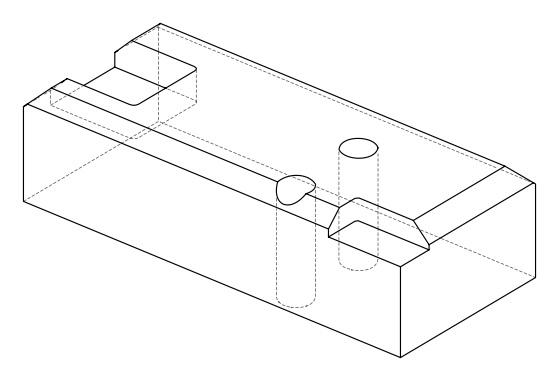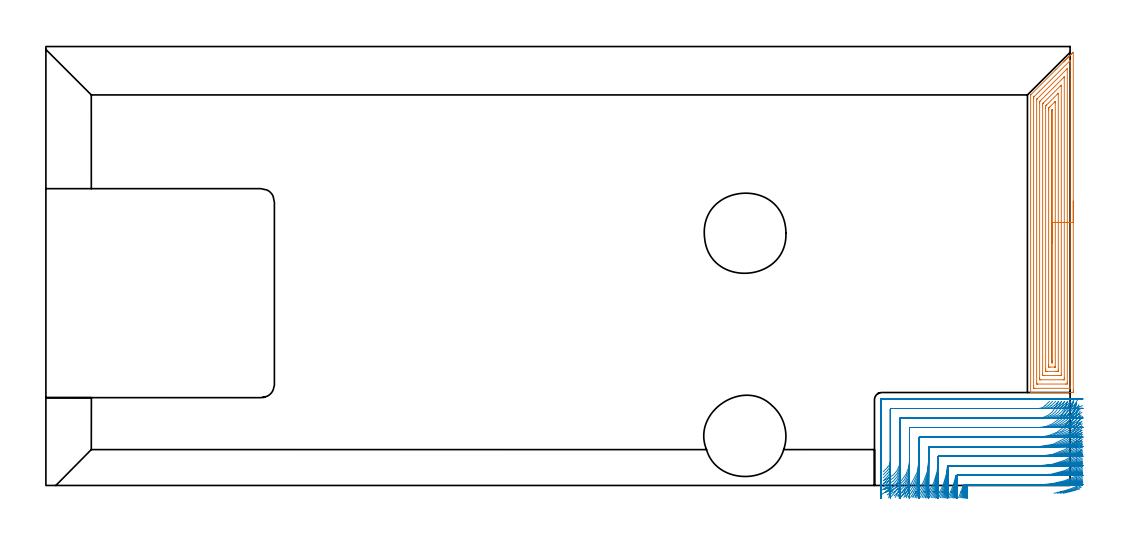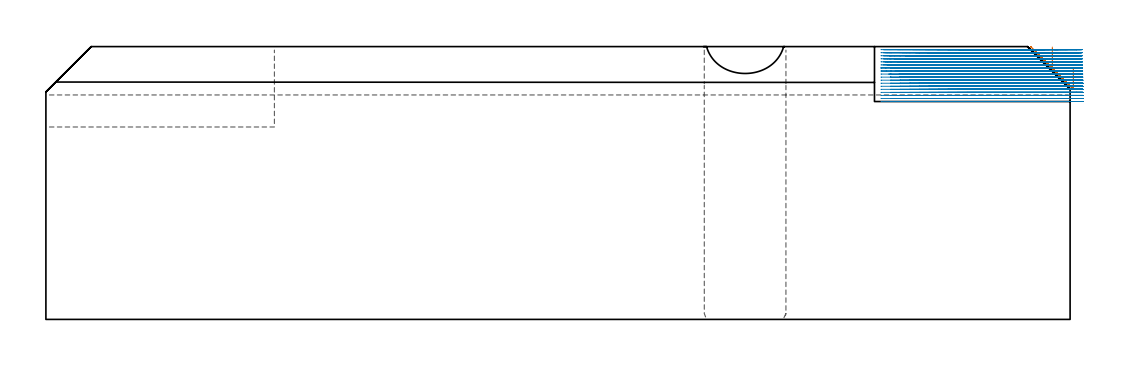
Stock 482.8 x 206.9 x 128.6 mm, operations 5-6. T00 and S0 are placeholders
(PLAN: 9 operations, 3 tool changes, 179.4 min)
(1 AREA_MILL | FG_CHAMFER_SURFACE | UGT0205_001 | 2.56 min | 11295 mm3)
(2 AREA_MILL_1 | FG_CHAMFER_SURFACE_1 | UGT0205_001 | 17.96 min | 54532 mm3)
(3 AREA_MILL_2 | FG_CHAMFER_SURFACE_2 | UGT0205_001 | 33.6 min | 125279 mm3)
(4 AREA_MILL_3 | FG_CHAMFER_SURFACE_3 | UGT0205_001 | 3.86 min | 13718 mm3)
(5 AREA_MILL_4 | FG_CHAMFER_SURFACE_4 | UGT0205_001 | 9.83 min | 31372 mm3)
(6 MILL_CORNER_NOTCH_RECTANGULAR | CORNER_NOTCH_RECTANGULAR | NXT0201_008 | Follow Part, ap 1.5, ae 75% | 40.6 min | 101879 mm3)
(7 MILL_SLOT | SLOT_PARTIAL_RECTANGULAR | NXT0201_011 | Follow Part, ap 3, ae 75% | 45.66 min | 397835 mm3)
(8 MILL_THROUGH_HOLE_FROM_SOLID_MATERIAL | STEP1HOLE | NXT0201_007 | Circular | 12.68 min | 147372 mm3)
(9 MILL_THROUGH_HOLE_FROM_SOLID_MATERIAL_1 | STEP1HOLE_1 | NXT0201_007 | Circular | 12.68 min | 149122 mm3)
(TOOL UGT0205_001 | Chamfer Mill 20 x 3 x 45 deg. | D20 FL50 Z2)
(TOOL NXT0201_008 | ENDMILL 6mm [2P460-0600-NA 1630] | D6 FL26 Z6)
(TOOL NXT0201_011 | ENDMILL 12mm [2P460-1200-NA 1630] | D12 FL38 Z6)
(TOOL NXT0201_007 | ENDMILL 25mm [R216.25-25050GCK54P 1620] | D25 R3 FL54 Z5)
(OP 5 AREA_MILL_4)
G17 G21 G94 G90
T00 M6
G54
G17 G0 G90 X484.3 Y134. S1061 M3
G43 Z138.6 H0
Z118.5
G94 G1 Y133.962 Z117.628 F250.
Y133.848 Z116.763
Y133.659 Z115.912
Y133.397 Z115.08
Y133.063 Z114.274
Y132.66 Z113.5
Y132.192 Z112.764
Y131.66 Z112.072
Y131.071 Z111.429
Y130.428 Z110.84
Y129.736 Z110.308
Y129. Z109.84
Y128.226 Z109.437
Y127.42 Z109.103
Y126.588 Z108.841
Y125.736 Z108.652
Y124.872 Z108.538
Y124. Z108.5
Y44.918
X484.299 Y44.428 Z108.501
X484.296 Y44.028 Z108.503
X484.292 Y43.81 Z108.505
X483.903 Y43.8 Z108.894
X467.846 Z124.949
X465.474 Z127.32
X464.521 Z128.278
X464.36 Y43.801 Z128.433
X464.276 Y43.805 Z128.516
X464.203 Y43.81 Z128.588
X464.2 Y43.981 Z128.6
Y183.903
X464.203 Y184.094 Z128.589
X464.344 Y184.244 Z128.455
X476.072 Y195.972 Z116.727
X479.819 Y199.72 Z112.979
X479.954 Y199.856 Z112.842
X480.095 Y199.996 Z112.703
X480.25 Y200.151 Z112.548
X480.393 Y200.295 Z112.403
X480.542 Y200.443 Z112.256
X480.68 Y200.582 Z112.117
X480.832 Y200.734 Z111.963
X481.324 Y201.224 Z111.476
X481.585 Y201.486 Z111.213
X481.709 Y201.611 Z111.087
X482.054 Y201.954 Z110.746
X482.253 Y202.153 Z110.547
X482.479 Y202.38 Z110.319
X482.587 Y202.489 Z110.209
X483.026 Y202.926 Z109.774
X483.464 Y203.366 Z109.332
X483.672 Y203.572 Z109.128
X483.717 Y203.617 Z109.083
X484.17 Y204.071 Z108.629
X484.271 Y204.168 Z108.527
X484.294 Y204.183 Z108.504
X484.299 Y204.168 Z108.499
X484.3 Y124. Z108.5
X482.886 Z109.914
X482.885 Y46.359 Z109.915
X482.884 Y46.216 Z109.916
X482.879 Y45.843 Z109.921
X482.869 Y45.81 Z109.931
X482.801 Y45.806 Z109.999
X482.693 Y45.802 Z110.107
X482.556 Y45.8 Z110.244
X465.882 Y45.801 Z126.918
X465.688 Y45.803 Z127.112
X465.653 Y45.805 Z127.147
X465.621 Y45.81 Z127.179
X465.62 Y45.855 Z127.18
X465.615 Y46.073 Z127.185
Y46.216
X465.614 Y46.968 Z127.186
Y182.114
X465.616 Y182.864 Z127.184
X465.619 Y183.008 Z127.181
X465.621 Y183.051 Z127.179
X465.652 Y183.09 Z127.148
X465.721 Y183.166 Z127.079
X465.827 Y183.275 Z126.973
X468.376 Y185.826 Z124.424
X482.649 Y200.099 Z110.151
X482.789 Y200.237 Z110.011
X482.875 Y200.317 Z109.925
X482.878 Y200.318 Z109.922
X482.88 Y200.31 Z109.92
X482.883 Y200.254 Z109.917
X482.885 Y200.138 Z109.915
X482.886 Y124. Z109.914
X481.471 Z111.329
Y48.694
X481.467 Y48.004 Z111.333
X481.464 Y47.807 Z111.336
X481.27 Y47.804 Z111.53
X480.593 Y47.8 Z112.207
X467.43 Y47.801 Z125.37
X467.23 Y47.804 Z125.57
X467.036 Y47.81 Z125.764
X467.032 Y48.004 Z125.768
X467.029 Y48.208 Z125.771
X467.028 Y181.425 Z125.772
X467.03 Y181.77 Z125.77
X467.032 Y181.942 Z125.768
X467.035 Y182.023 Z125.765
X467.115 Y182.114 Z125.685
X467.172 Y182.173 Z125.628
X467.23 Y182.23 Z125.57
X481.419 Y196.419 Z111.381
X481.443 Y196.436 Z111.357
X481.465 Y196.448 Z111.335
X481.467 Y196.419 Z111.333
X481.471 Y196.292 Z111.329
Y124.
X480.057 Z112.743
Y50.687
X480.056 Y50.136 Z112.744
X480.053 Y49.95 Z112.747
X480.05 Y49.813 Z112.75
X479.95 Y49.81 Z112.85
X479.508 Y49.8 Z113.292
X468.977 Z123.823
X468.55 Y49.808 Z124.25
X468.45 Y49.81 Z124.35
X468.447 Y49.878 Z124.353
X468.445 Y49.948 Z124.355
X468.443 Y50.344 Z124.357
Y50.687
Y180.326
X468.447 Y180.874 Z124.353
X468.45 Y180.962 Z124.35
X468.456 Y180.996 Z124.344
X468.483 Y181.025 Z124.317
X468.67 Y181.22 Z124.13
X479.971 Y192.522 Z112.829
X480.014 Y192.564 Z112.786
X480.047 Y192.592 Z112.753
X480.052 Y192.594 Z112.748
X480.053 Y192.591 Z112.747
X480.055 Y192.562 Z112.745
X480.057 Y192.461 Z112.743
Y192.291
Y124.
X478.643 Z114.157
Y52.475
X478.638 Y51.81 Z114.162
X478.419 Y51.803 Z114.381
X477.76 Y51.801 Z115.04
X477.545 Y51.8 Z115.255
X470.523 Y51.801 Z122.277
X469.862 Y51.81 Z122.938
X469.857 Y52.475 Z122.943
Y52.48
Y179.432
X469.862 Y179.952 Z122.938
X470.044 Y180.141 Z122.756
X470.225 Y180.326 Z122.575
X478.272 Y188.373 Z114.528
X478.459 Y188.555 Z114.341
X478.638 Y188.727 Z114.162
X478.643 Y188.367 Z114.157
Y124.
X477.229 Z115.571
Y54.804
X477.226 Y54.263 Z115.574
X477.222 Y53.917 Z115.578
X477.217 Y53.81 Z115.583
X477.11 Y53.806 Z115.69
X476.883 Y53.802 Z115.917
X476.459 Y53.8 Z116.341
X476.005 Z116.795
X472.071 Z120.729
X471.617 Y53.801 Z121.183
X471.466 Y53.804 Z121.334
X471.345 Y53.81 Z121.455
X471.278 Y53.818 Z121.522
X471.276 Y53.91 Z121.524
X471.273 Y54.263 Z121.527
X471.271 Y54.615 Z121.529
Y55.157
Y177.996
X471.274 Y178.538 Z121.526
X471.277 Y178.885 Z121.523
X471.285 Y178.926 Z121.515
X471.31 Y178.955 Z121.49
X471.377 Y179.027 Z121.423
X471.617 Y179.27 Z121.183
X471.698 Y179.35 Z121.102
X477.144 Y184.796 Z115.656
X477.176 Y184.827 Z115.624
X477.207 Y184.852 Z115.593
X477.222 Y184.862 Z115.578
X477.224 Y184.853 Z115.576
X477.228 Y184.823 Z115.572
X477.229 Y184.796 Z115.571
Y184.595
Y124.
X475.815 Z116.985
X475.814 Y56.051 Z116.986
X475.812 Y55.876 Z116.988
X475.81 Y55.833 Z116.99
X475.809 Y55.819 Z116.991
X475.783 Y55.81 Z117.017
X475.62 Y55.805 Z117.18
X475.373 Y55.801 Z117.427
X473.372 Y55.8 Z119.428
X472.739 Y55.802 Z120.061
X472.705 Y55.806 Z120.095
X472.693 Y55.809 Z120.107
X472.69 Y55.852 Z120.11
X472.687 Y56.051 Z120.113
X472.685 Y56.751 Z120.115
Y56.945
Y176.75
X472.687 Y177.449 Z120.113
X472.689 Y177.644 Z120.111
X472.692 Y177.818 Z120.108
X472.705 Y177.896 Z120.095
X472.758 Y177.953 Z120.042
X472.913 Y178.112 Z119.887
X473.335 Y178.538 Z119.465
X475.741 Y180.943 Z117.059
X475.779 Y180.98 Z117.021
X475.803 Y180.999 Z116.997
X475.808 Y181. Z116.992
X475.809 Y180.991 Z116.991
X475.812 Y180.871 Z116.988
X475.814 Y180.52 Z116.986
X475.815 Y180.326 Z116.985
Y124.
X474.4 Z118.4
Y58.58
X474.395 Y57.839 Z118.405
X474.394 Y57.811 Z118.406
X474.326 Y57.804 Z118.474
X474.286 Y57.802 Z118.514
X474.25 Y57.809 Z118.55
X474.107 Y57.839 Z118.693
X474.104 Y57.988 Z118.696
X474.1 Y58.733 Z118.7
Y58.886
Y176.009
X474.105 Y176.75 Z118.695
X474.106 Y176.825 Z118.694
X474.112 Y176.854 Z118.688
X474.129 Y176.873 Z118.671
X474.25 Y176.997 Z118.55
X474.376 Y177.118 Z118.424
X474.394 Y177.128 Z118.406
X474.396 Y177.087 Z118.404
X474.399 Y177.005 Z118.401
X474.4 Y176.903 Z118.4
Y176.75
Y124.
Y123.128 Z118.438
Y122.264 Z118.551
Y121.412 Z118.74
Y120.58 Z119.003
Y119.774 Z119.336
Y119. Z119.739
Y118.264 Z120.208
Y117.572 Z120.739
Y116.929 Z121.328
Y116.34 Z121.972
Y115.808 Z122.664
Y115.34 Z123.4
Y114.937 Z124.173
Y114.603 Z124.979
Y114.341 Z125.811
Y114.152 Z126.663
Y114.038 Z127.528
Y114. Z128.4
G0 Z138.6
M5
M2
(OP 6 MILL_CORNER_NOTCH_RECTANGULAR)
G17 G21 G94 G90
T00 M6
G54
G17 G0 G90 X488.515 Y0.733 S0 M3
G43 Z138.6 H1
Z127.161
G94 G1 X485.764 Y-0.464 F250.
G2 X478.134 Y-3. R45. F500.
G1 X475.214 Y-3.688 F250.
G0 Z138.6
X488.488 Y5.847
Z127.161
G1 X485.8 Y4.514
G2 X467.811 Y0.3 R40.5 F500.
G1 X432.658
G3 X432.375 Y0.09 R0.3
G2 X431.306 Y-3. R40.5
G1 X430.21 Y-5.793 F250.
G0 Z138.6
X488.399 Y11.116
Z127.161
G1 X485.8 Y9.617
G2 X467.811 Y4.8 R36. F500.
G1 X429.158
G3 X428.869 Y4.564 R0.3
G2 X426.425 Y-3. R36.
G1 X425.193 Y-5.735 F250.
G0 Z138.6
X488.263 Y16.655
Z127.161
G1 X485.8 Y14.942
G2 X467.811 Y9.3 R31.5 F500.
G1 X425.275
G3 X424.979 Y9.03 R0.3
G2 X421.416 Y-3. R31.5
G1 X420.008 Y-5.649 F250.
G0 Z138.6
X488.037 Y22.664
Z127.161
G1 X485.8 Y20.665
G2 X467.811 Y13.8 R27. F500.
G1 X420.897
G3 X420.6 Y13.503 R0.3
G1 Y11.783
G2 X416.193 Y-3. R27.
G1 X414.551 Y-5.51 F250.
G0 Z138.6
X487.602 Y29.683
Z127.161
G1 X485.8 Y27.285
G2 X467.811 Y18.3 R22.5 F500.
G1 X416.397
G3 X416.1 Y18.003 R0.3
G1 Y11.783
G2 X410.562 Y-3. R22.5
G1 X408.591 Y-5.262 F250.
G0 Z138.6
X485.929 Y38.622
Z127.161
G1 X485.086 Y35.743
G2 X467.811 Y22.8 R18. F500.
G1 X411.897
G3 X411.6 Y22.503 R0.3
G1 Y11.783
G2 X403.869 Y-3. R18.
G1 X401.405 Y-4.712 F250.
G0 Z138.6
X481.594 Y39.665
Z127.161
G1 X480.705 Y36.8
G2 X467.811 Y27.3 R13.5 F500.
G1 X407.397
G3 X407.1 Y27.003 R0.3
G1 Y11.783
G2 X397.79 Y-1.05 R13.5
G1 X394.938 Y-1.981 F250.
G0 Z138.6
X477.207 Y39.487
Z127.161
G1 X475.874 Y36.8
G2 X467.811 Y31.8 R9. F500.
G1 X402.897
G3 X402.6 Y31.503 R0.3
G1 Y11.783
G2 X397.6 Y3.721 R9.
G1 X394.913 Y2.388 F250.
G0 Z138.6
X473.099 Y39.664
Z127.161
G1 X470.948 Y37.573
G2 X467.811 Y36.3 R4.5 F500.
G1 X398.397
G3 X398.1 Y36.003 R0.3
G1 Y11.783
G2 X396.825 Y8.645 R4.5
G1 X394.733 Y6.495 F250.
G0 Z138.6
X470.811 Y40.8
Z127.161
G1 X467.811
X393.897 F500.
G3 X393.6 Y40.503 R0.3
G1 Y11.783
Y8.783 F250.
G0 Z138.6
X488.373 Y-0.045
Z125.722
G1 X485.578 Y-1.134
G2 X479.573 Y-3. R45.
G1 X476.653 Y-3.688
G0 Z138.6
X488.538 Y5.062
Z125.722
G1 X485.8 Y3.836
G2 X469.25 Y0.3 R40.5 F500.
G1 X433.063
G3 X432.778 Y0.08 R0.3
G2 X431.839 Y-3. R40.5
G1 X430.85 Y-5.832 F250.
G0 Z138.6
X488.464 Y10.209
Z125.722
G1 X485.8 Y8.83
G2 X469.25 Y4.8 R36. F500.
G1 X429.423
G3 X429.131 Y4.552 R0.3
G2 X427.036 Y-3. R36.
G1 X425.924 Y-5.786 F250.
G0 Z138.6
X488.353 Y15.574
Z125.722
G1 X485.8 Y13.998
G2 X469.25 Y9.3 R31.5 F500.
G1 X425.368
G3 X425.072 Y9.016 R0.3
G2 X422.134 Y-3. R31.5
G1 X420.863 Y-5.718 F250.
G0 Z138.6
X488.17 Y21.306
Z125.722
G1 X485.8 Y19.467
G2 X469.25 Y13.8 R27. F500.
G1 X420.897
G3 X420.6 Y13.503 R0.3
G1 Y10.344
G2 X417.072 Y-3. R27.
G1 X415.589 Y-5.608 F250.
G0 Z138.6
X487.832 Y27.763
Z125.722
G1 X485.8 Y25.557
G2 X469.25 Y18.3 R22.5 F500.
G1 X416.397
G3 X416.1 Y18.003 R0.3
G1 Y10.344
G2 X411.716 Y-3. R22.5
G1 X409.937 Y-5.415 F250.
G0 Z138.6
X486.98 Y36.48
Z125.722
G1 X485.8 Y33.721
G2 X469.25 Y22.8 R18. F500.
G1 X411.897
G3 X411.6 Y22.503 R0.3
G1 Y10.344
G2 X405.681 Y-3. R18.
G1 X403.457 Y-5.013 F250.
G0 Z138.6
X483.033 Y39.665
Z125.722
G1 X482.144 Y36.8
G2 X469.25 Y27.3 R13.5 F500.
G1 X407.397
G3 X407.1 Y27.003 R0.3
G1 Y10.344
G2 X398.569 Y-2.208 R13.5
G1 X395.78 Y-3.313 F250.
G0 Z138.6
X478.646 Y39.488
Z125.722
G1 X477.313 Y36.8
G2 X469.25 Y31.8 R9. F500.
G1 X402.897
G3 X402.6 Y31.503 R0.3
G1 Y10.344
G2 X397.6 Y2.282 R9.
G1 X394.913 Y0.948 F250.
G0 Z138.6
X474.538 Y39.664
Z125.722
G1 X472.387 Y37.573
G2 X469.25 Y36.3 R4.5 F500.
G1 X398.397
G3 X398.1 Y36.003 R0.3
G1 Y10.344
G2 X396.826 Y7.206 R4.5
G1 X394.734 Y5.056 F250.
G0 Z138.6
X472.25 Y40.8
Z125.722
G1 X469.25
X393.897 F500.
G3 X393.6 Y40.503 R0.3
G1 Y10.344
Y7.344 F250.
G0 Z138.6
X488.042 Y-0.83
Z124.283
G1 X485.202 Y-1.797
G2 X481.017 Y-3. R45.
G1 X478.097 Y-3.688
G0 Z138.6
X488.584 Y4.341
Z124.283
G1 X485.8 Y3.223
G2 X470.694 Y0.3 R40.5 F500.
G1 X433.413
G3 X433.125 Y0.069 R0.3
G2 X432.311 Y-3. R40.5
G1 X431.429 Y-5.867 F250.
G0 Z138.6
X488.523 Y9.381
Z124.283
G1 X485.8 Y8.123
G2 X470.694 Y4.8 R36. F500.
G1 X429.628
G3 X429.335 Y4.54 R0.3
G2 X427.575 Y-3. R36.
G1 X426.583 Y-5.831 F250.
G0 Z138.6
X488.433 Y14.597
Z124.283
G1 X485.8 Y13.158
G2 X470.694 Y9.3 R31.5 F500.
G1 X425.397
G3 X425.1 Y9.003 R0.3
G2 X422.764 Y-3. R31.5
G1 X421.63 Y-5.778 F250.
G0 Z138.6
X488.287 Y20.099
Z124.283
G1 X485.8 Y18.421
G2 X470.694 Y13.8 R27. F500.
G1 X420.897
G3 X420.6 Y13.503 R0.3
G1 Y8.905
G2 X417.834 Y-3. R27.
G1 X416.511 Y-5.693 F250.
G0 Z138.6
X488.023 Y26.139
Z124.283
G1 X485.8 Y24.125
G2 X470.694 Y18.3 R22.5 F500.
G1 X416.397
G3 X416.1 Y18.003 R0.3
G1 Y8.905
G2 X412.693 Y-3. R22.5
G1 X411.105 Y-5.546 F250.
G0 Z138.6
X487.431 Y33.529
Z124.283
G1 X485.8 Y31.011
G2 X470.694 Y22.8 R18. F500.
G1 X411.897
G3 X411.6 Y22.503 R0.3
G1 Y8.905
G2 X407.101 Y-3. R18.
G1 X405.117 Y-5.25 F250.
G0 Z138.6
X484.468 Y39.561
Z124.283
G1 X483.558 Y36.703
G2 X470.694 Y27.3 R13.5 F500.
G1 X407.397
G3 X407.1 Y27.003 R0.3
G1 Y8.905
G2 X400.058 Y-2.951 R13.5
G1 X397.423 Y-4.386 F250.
G0 Z138.6
X480.09 Y39.488
Z124.283
G1 X478.757 Y36.8
G2 X470.694 Y31.8 R9. F500.
G1 X402.897
G3 X402.6 Y31.503 R0.3
G1 Y8.905
G2 X397.6 Y0.842 R9.
G1 X394.913 Y-0.491 F250.
G0 Z138.6
X475.981 Y39.661
Z124.283
G1 X473.829 Y37.571
G2 X470.694 Y36.3 R4.5 F500.
G1 X398.397
G3 X398.1 Y36.003 R0.3
G1 Y8.905
G2 X396.826 Y5.767 R4.5
G1 X394.734 Y3.616 F250.
G0 Z138.6
X473.694 Y40.8
Z124.283
G1 X470.694
X393.897 F500.
G3 X393.6 Y40.503 R0.3
G1 Y8.905
Y5.905 F250.
G0 Z138.6
X487.395 Y-1.639
Z122.844
G1 X484.511 Y-2.464
G2 X482.456 Y-3. R45.
G1 X479.536 Y-3.688
G0 Z138.6
X488.624 Y3.688
Z122.844
G1 X485.8 Y2.676
G2 X472.133 Y0.3 R40.5 F500.
G1 X433.707
G3 X433.417 Y0.059 R0.3
G2 X432.724 Y-3. R40.5
G1 X431.949 Y-5.898 F250.
G0 Z138.6
X488.575 Y8.634
Z122.844
G1 X485.8 Y7.495
G2 X472.133 Y4.8 R36. F500.
G1 X429.775
G3 X429.48 Y4.528 R0.3
G2 X428.045 Y-3. R36.
G1 X427.173 Y-5.87 F250.
G0 Z138.6
X488.503 Y13.721
Z122.844
G1 X485.8 Y12.419
G2 X472.133 Y9.3 R31.5 F500.
G1 X425.397
G3 X425.1 Y9.003 R0.3
G1 Y7.466
G2 X423.311 Y-3. R31.5
G1 X422.314 Y-5.83 F250.
G0 Z138.6
X488.387 Y19.033
Z122.844
G1 X485.8 Y17.514
G2 X472.133 Y13.8 R27. F500.
G1 X420.897
G3 X420.6 Y13.503 R0.3
G1 Y7.466
G2 X418.489 Y-3. R27.
G1 X417.326 Y-5.765 F250.
G0 Z138.6
X488.183 Y24.748
Z122.844
G1 X485.8 Y22.926
G2 X472.133 Y18.3 R22.5 F500.
G1 X416.397
G3 X416.1 Y18.003 R0.3
G1 Y7.466
G2 X413.518 Y-3. R22.5
G1 X412.122 Y-5.656 F250.
G0 Z138.6
X487.752 Y31.363
Z122.844
G1 X485.8 Y29.086
G2 X472.133 Y22.8 R18. F500.
G1 X411.897
G3 X411.6 Y22.503 R0.3
G1 Y7.466
G2 X408.245 Y-3. R18.
G1 X406.501 Y-5.441 F250.
G0 Z138.6
X485.827 Y38.868
Z122.844
G1 X484.774 Y36.059
G2 X472.133 Y27.3 R13.5 F500.
G1 X407.397
G3 X407.1 Y27.003 R0.3
G1 Y7.466
G2 X402.128 Y-3. R13.5
G1 X399.802 Y-4.895 F250.
G0 Z138.6
X481.529 Y39.488
Z122.844
G1 X480.196 Y36.8
G2 X472.133 Y31.8 R9. F500.
G1 X402.897
G3 X402.6 Y31.503 R0.3
G1 Y7.466
G2 X397.654 Y-0.569 R9.
G1 X394.976 Y-1.921 F250.
G0 Z138.6
X477.421 Y39.661
Z122.844
G1 X475.268 Y37.571
G2 X472.133 Y36.3 R4.5 F500.
G1 X398.397
G3 X398.1 Y36.003 R0.3
G1 Y7.466
G2 X396.826 Y4.328 R4.5
G1 X394.734 Y2.178 F250.
G0 Z138.6
X475.133 Y40.8
Z122.844
G1 X472.133
X393.897 F500.
G3 X393.6 Y40.503 R0.3
G1 Y7.466
Y4.466 F250.
G0 Z138.6
X488.66 Y3.094
Z121.405
G1 X485.8 Y2.188
G2 X473.578 Y0.3 R40.5 F500.
G1 X433.948
G3 X433.656 Y0.048 R0.3
G2 X433.081 Y-3. R40.5
G1 X432.412 Y-5.925 F250.
G0 Z138.6
X488.622 Y7.957
Z121.405
G1 X485.8 Y6.938
G2 X473.578 Y4.8 R36. F500.
G1 X429.864
G3 X429.568 Y4.516 R0.3
G2 X428.449 Y-3. R36.
G1 X427.697 Y-5.904 F250.
G0 Z138.6
X488.565 Y12.932
Z121.405
G1 X485.8 Y11.768
G2 X473.578 Y9.3 R31.5 F500.
G1 X425.397
G3 X425.1 Y9.003 R0.3
G1 Y6.029
G2 X423.778 Y-3. R31.5
G1 X422.918 Y-5.874 F250.
G0 Z138.6
X488.475 Y18.083
Z121.405
G1 X485.8 Y16.725
G2 X473.578 Y13.8 R27. F500.
G1 X420.897
G3 X420.6 Y13.503 R0.3
G1 Y6.029
G2 X419.046 Y-3. R27.
G1 X418.042 Y-5.827 F250.
G0 Z138.6
X488.319 Y23.539
Z121.405
G1 X485.8 Y21.909
G2 X473.578 Y18.3 R22.5 F500.
G1 X416.397
G3 X416.1 Y18.003 R0.3
G1 Y6.029
G2 X414.209 Y-3. R22.5
G1 X413.005 Y-5.748 F250.
G0 Z138.6
X488.002 Y29.623
Z121.405
G1 X485.8 Y27.586
G2 X473.578 Y22.8 R18. F500.
G1 X411.897
G3 X411.6 Y22.503 R0.3
G1 Y6.029
G2 X409.172 Y-3. R18.
G1 X407.667 Y-5.595 F250.
G0 Z138.6
X486.99 Y37.431
Z121.405
G1 X485.646 Y34.749
G2 X473.578 Y27.3 R13.5 F500.
G1 X407.397
G3 X407.1 Y27.003 R0.3
G1 Y6.029
G2 X403.636 Y-3. R13.5
G1 X401.63 Y-5.23 F250.
G0 Z138.6
X482.973 Y39.488
Z121.405
G1 X481.64 Y36.8
G2 X473.578 Y31.8 R9. F500.
G1 X402.897
G3 X402.6 Y31.503 R0.3
G1 Y6.029
G2 X398.154 Y-1.734 R9.
G1 X395.567 Y-3.252 F250.
G0 Z138.6
X478.864 Y39.658
Z121.405
G1 X476.711 Y37.57
G2 X473.578 Y36.3 R4.5 F500.
G1 X398.397
G3 X398.1 Y36.003 R0.3
G1 Y6.029
G2 X396.825 Y2.89 R4.5
G1 X394.733 Y0.74 F250.
G0 Z138.6
X476.578 Y40.8
Z121.405
G1 X473.578
X393.897 F500.
G3 X393.6 Y40.503 R0.3
G1 Y6.029
Y3.029 F250.
G0 Z138.6
X488.692 Y2.56
Z119.967
G1 X485.8 Y1.762
G2 X475.018 Y0.3 R40.5 F500.
G1 X434.141
G3 X433.847 Y0.037 R0.3
G2 X433.389 Y-3. R40.5
G1 X432.829 Y-5.947 F250.
G0 Z138.6
X488.662 Y7.351
Z119.967
G1 X485.8 Y6.453
G2 X475.018 Y4.8 R36. F500.
G1 X429.896
G3 X429.6 Y4.504 R0.3
G2 X428.798 Y-3. R36.
G1 X428.168 Y-5.933 F250.
G0 Z138.6
X488.619 Y12.23
Z119.967
G1 X485.8 Y11.203
G2 X475.018 Y9.3 R31.5 F500.
G1 X425.397
G3 X425.1 Y9.003 R0.3
G1 Y4.558
G2 X424.18 Y-3. R31.5
G1 X423.46 Y-5.912 F250.
G0 Z138.6
X488.55 Y17.244
Z119.967
G1 X485.8 Y16.046
G2 X475.018 Y13.8 R27. F500.
G1 X420.897
G3 X420.6 Y13.503 R0.3
G1 Y4.558
G2 X419.521 Y-3. R27.
G1 X418.681 Y-5.88 F250.
G0 Z138.6
X488.433 Y22.489
Z119.967
G1 X485.8 Y21.052
G2 X475.018 Y18.3 R22.5 F500.
G1 X416.397
G3 X416.1 Y18.003 R0.3
G1 Y4.558
G2 X414.793 Y-3. R22.5
G1 X413.785 Y-5.826 F250.
G0 Z138.6
X488.202 Y28.184
Z119.967
G1 X485.8 Y26.387
G2 X475.018 Y22.8 R18. F500.
G1 X411.897
G3 X411.6 Y22.503 R0.3
G1 Y4.558
G2 X409.937 Y-3. R18.
G1 X408.677 Y-5.723 F250.
G0 Z138.6
X487.605 Y35.073
Z119.967
G1 X485.8 Y32.677
G2 X475.018 Y27.3 R13.5 F500.
G1 X407.397
G3 X407.1 Y27.003 R0.3
G1 Y4.558
G2 X404.786 Y-3. R13.5
G1 X403.107 Y-5.486 F250.
G0 Z138.6
X484.411 Y39.473
Z119.967
G1 X483.074 Y36.788
G2 X475.018 Y31.8 R9. F500.
G1 X402.897
G3 X402.6 Y31.503 R0.3
G1 Y4.558
G2 X398.94 Y-2.687 R9.
G1 X396.525 Y-4.467 F250.
G0 Z138.6
X480.306 Y39.669
Z119.967
G1 X478.157 Y37.576
G2 X475.018 Y36.3 R4.5 F500.
G1 X398.397
G3 X398.1 Y36.003 R0.3
G1 Y4.558
G2 X396.727 Y1.322 R4.5
G1 X394.57 Y-0.763 F250.
G0 Z138.6
X478.018 Y40.8
Z119.967
G1 X475.018
X393.897 F500.
G3 X393.6 Y40.503 R0.3
G1 Y4.558
Y1.558 F250.
G0 Z138.6
X488.719 Y2.085
Z118.528
G1 X485.8 Y1.393
G2 X476.454 Y0.3 R40.5 F500.
G1 X434.294
G3 X433.998 Y0.025 R0.3
G2 X433.669 Y-3. R40.5
G1 X433.233 Y-5.968 F250.
G0 Z138.6
X488.697 Y6.813
Z118.528
G1 X485.8 Y6.034
G2 X476.454 Y4.8 R36. F500.
G1 X429.896
G3 X429.6 Y4.504 R0.3
G1 Y2.892
G2 X429.115 Y-3. R36.
G1 X428.624 Y-5.96 F250.
G0 Z138.6
X488.665 Y11.608
Z118.528
G1 X485.8 Y10.718
G2 X476.454 Y9.3 R31.5 F500.
G1 X425.397
G3 X425.1 Y9.003 R0.3
G1 Y2.892
G2 X424.544 Y-3. R31.5
G1 X423.983 Y-5.947 F250.
G0 Z138.6
X488.615 Y16.508
Z118.528
G1 X485.8 Y15.469
G2 X476.454 Y13.8 R27. F500.
G1 X420.897
G3 X420.6 Y13.503 R0.3
G1 Y2.892
G2 X419.949 Y-3. R27.
G1 X419.295 Y-5.928 F250.
G0 Z138.6
X488.529 Y21.579
Z118.528
G1 X485.8 Y20.333
G2 X476.454 Y18.3 R22.5 F500.
G1 X416.397
G3 X416.1 Y18.003 R0.3
G1 Y2.892
G2 X415.315 Y-3. R22.5
G1 X414.529 Y-5.895 F250.
G0 Z138.6
X488.364 Y26.974
Z118.528
G1 X485.8 Y25.416
G2 X476.454 Y22.8 R18. F500.
G1 X411.897
G3 X411.6 Y22.503 R0.3
G1 Y2.892
G2 X410.608 Y-3. R18.
G1 X409.627 Y-5.835 F250.
G0 Z138.6
X487.965 Y33.135
Z118.528
G1 X485.8 Y31.058
G2 X476.454 Y27.3 R13.5 F500.
G1 X407.397
G3 X407.1 Y27.003 R0.3
G1 Y2.892
G2 X405.747 Y-3. R13.5
G1 X404.437 Y-5.699 F250.
G0 Z138.6
X485.771 Y39.012
Z118.528
G1 X484.303 Y36.396
G2 X476.454 Y31.8 R9. F500.
G1 X402.897
G3 X402.6 Y31.503 R0.3
G1 Y2.892
G2 X400.404 Y-3. R9.
G1 X398.44 Y-5.268 F250.
G0 Z138.6
X481.743 Y39.671
Z118.528
G1 X479.595 Y37.577
G2 X476.454 Y36.3 R4.5 F500.
G1 X398.397
G3 X398.1 Y36.003 R0.3
G1 Y2.892
G2 X395.967 Y-0.936 R4.5
G1 X393.415 Y-2.514 F250.
G0 Z138.6
X479.454 Y40.8
Z118.528
G1 X476.454
X393.897 F500.
G3 X393.6 Y40.503 R0.3
G1 Y2.892
Y-0.108 F250.
G0 Z138.6
X488.742 Y1.665
Z117.089
G1 X485.8 Y1.079
G2 X477.894 Y0.3 R40.5 F500.
G1 X434.385
G3 X434.089 Y0.011 R0.3
G2 X433.908 Y-3. R40.5
G1 X433.616 Y-5.986 F250.
G0 Z138.6
X488.727 Y6.338
Z117.089
G1 X485.8 Y5.679
G2 X477.894 Y4.8 R36. F500.
G1 X429.896
G3 X429.6 Y4.504 R0.3
G1 Y0.94
G2 X429.384 Y-3. R36.
G1 X429.055 Y-5.982 F250.
G0 Z138.6
X488.704 Y11.061
Z117.089
G1 X485.8 Y10.308
G2 X477.894 Y9.3 R31.5 F500.
G1 X425.397
G3 X425.1 Y9.003 R0.3
G1 Y0.94
G2 X424.853 Y-3. R31.5
G1 X424.477 Y-5.976 F250.
G0 Z138.6
X488.669 Y15.862
Z117.089
G1 X485.8 Y14.983
G2 X477.894 Y13.8 R27. F500.
G1 X420.897
G3 X420.6 Y13.503 R0.3
G1 Y0.94
G2 X420.311 Y-3. R27.
G1 X419.873 Y-5.968 F250.
G0 Z138.6
X488.609 Y20.789
Z117.089
G1 X485.8 Y19.735
G2 X477.894 Y18.3 R22.5 F500.
G1 X416.397
G3 X416.1 Y18.003 R0.3
G1 Y0.94
G2 X415.752 Y-3. R22.5
G1 X415.227 Y-5.954 F250.
G0 Z138.6
X488.495 Y25.947
Z117.089
G1 X485.8 Y24.629
G2 X477.894 Y22.8 R18. F500.
G1 X411.897
G3 X411.6 Y22.503 R0.3
G1 Y0.94
G2 X411.164 Y-3. R18.
G1 X410.507 Y-5.927 F250.
G0 Z138.6
X488.232 Y31.614
Z117.089
G1 X485.8 Y29.857
G2 X477.894 Y27.3 R13.5 F500.
G1 X407.397
G3 X407.1 Y27.003 R0.3
G1 Y0.94
G2 X406.512 Y-3. R13.5
G1 X405.637 Y-5.869 F250.
G0 Z138.6
X486.977 Y38.06
Z117.089
G1 X485.247 Y35.609
G2 X477.894 Y31.8 R9. F500.
G1 X402.897
G3 X402.6 Y31.503 R0.3
G1 Y0.94
G2 X401.692 Y-3. R9.
G1 X400.379 Y-5.697 F250.
G0 Z138.6
X483.187 Y39.687
Z117.089
G1 X481.045 Y37.587
G2 X477.894 Y36.3 R4.5 F500.
G1 X398.397
G3 X398.1 Y36.003 R0.3
G1 Y0.94
G2 X396.173 Y-2.752 R4.5
G1 X393.712 Y-4.468 F250.
G0 Z138.6
X480.894 Y40.8
Z117.089
G1 X477.894
X393.897 F500.
G3 X393.6 Y40.503 R0.3
G1 Y0.94
Y-2.06 F250.
G0 Z138.6
X488.764 Y1.254
Z115.65
G1 X485.8 Y0.789
G2 X479.524 Y0.3 R40.5 F500.
G1 X434.396
G3 X434.1 Y0.004 R0.3
G1 Y-1.946
G2 X434.086 Y-3. R40.5
G1 X434.008 Y-5.999 F250.
G0 Z138.6
X488.754 Y5.874
Z115.65
G1 X485.8 Y5.351
G2 X479.524 Y4.8 R36. F500.
G1 X429.896
G3 X429.6 Y4.504 R0.3
G1 Y-1.946
G2 X429.585 Y-3. R36.
G1 X429.497 Y-5.999 F250.
G0 Z138.6
X488.74 Y10.529
Z115.65
G1 X485.8 Y9.931
G2 X479.524 Y9.3 R31.5 F500.
G1 X425.397
G3 X425.1 Y9.003 R0.3
G1 Y-1.946
G2 X425.082 Y-3. R31.5
G1 X424.982 Y-5.998 F250.
G0 Z138.6
X488.718 Y15.237
Z115.65
G1 X485.8 Y14.539
G2 X479.524 Y13.8 R27. F500.
G1 X420.897
G3 X420.6 Y13.503 R0.3
G1 Y-1.946
G2 X420.579 Y-3. R27.
G1 X420.462 Y-5.998 F250.
G0 Z138.6
X488.681 Y20.03
Z115.65
G1 X485.8 Y19.193
G2 X479.524 Y18.3 R22.5 F500.
G1 X416.397
G3 X416.1 Y18.003 R0.3
G1 Y-1.946
G2 X416.075 Y-3. R22.5
G1 X415.935 Y-5.997 F250.
G0 Z138.6
X488.612 Y24.975
Z115.65
G1 X485.8 Y23.929
G2 X479.524 Y22.8 R18. F500.
G1 X411.897
G3 X411.6 Y22.503 R0.3
G1 Y-1.946
G2 X411.569 Y-3. R18.
G1 X411.393 Y-5.995 F250.
G0 Z138.6
X488.456 Y30.242
Z115.65
G1 X485.8 Y28.847
G2 X479.524 Y27.3 R13.5 F500.
G1 X407.397
G3 X407.1 Y27.003 R0.3
G1 Y-1.946
G2 X407.059 Y-3. R13.5
G1 X406.824 Y-5.991 F250.
G0 Z138.6
X487.95 Y36.441
Z115.65
G1 X485.8 Y34.349
G2 X479.524 Y31.8 R9. F500.
G1 X402.897
G3 X402.6 Y31.503 R0.3
G1 Y-1.946
G2 X402.538 Y-3. R9.
G1 X402.187 Y-5.979 F250.
G0 Z138.6
X484.932 Y40.718
Z115.65
G1 X483.231 Y38.248
G2 X479.524 Y36.3 R4.5 F500.
G1 X398.397
G3 X398.1 Y36.003 R0.3
G1 Y-1.946
G2 X397.975 Y-3. R4.5
G1 X397.272 Y-5.917 F250.
G0 Z138.6
X482.524 Y40.8
Z115.65
G1 X479.524
X393.897 F500.
G3 X393.6 Y40.503 R0.3
G1 Y-1.946
Y-4.946 F250.
G0 Z138.6
X488.782 Y0.873
Z114.211
G1 X485.8 Y0.544
G2 X481.358 Y0.3 R40.5 F500.
G1 X434.396
G3 X434.1 Y0.004 R0.3
G1 Y-2.904
Y-3.
X434.093 Y-6. F250.
G0 Z138.6
X488.777 Y5.445
Z114.211
G1 X485.8 Y5.075
G2 X481.358 Y4.8 R36. F500.
G1 X429.896
G3 X429.6 Y4.504 R0.3
G1 Y-2.904
Y-3.
X429.592 Y-6. F250.
G0 Z138.6
X488.77 Y10.038
Z114.211
G1 X485.8 Y9.615
G2 X481.358 Y9.3 R31.5 F500.
G1 X425.397
G3 X425.1 Y9.003 R0.3
G1 Y-2.904
Y-3.
X425.091 Y-6. F250.
G0 Z138.6
X488.759 Y14.661
Z114.211
G1 X485.8 Y14.168
G2 X481.358 Y13.8 R27. F500.
G1 X420.897
G3 X420.6 Y13.503 R0.3
G1 Y-2.904
Y-3.
X420.589 Y-6. F250.
G0 Z138.6
X488.741 Y19.335
Z114.211
G1 X485.8 Y18.743
G2 X481.358 Y18.3 R22.5 F500.
G1 X416.397
G3 X416.1 Y18.003 R0.3
G1 Y-2.904
Y-3.
X416.087 Y-6. F250.
G0 Z138.6
X488.707 Y24.097
Z114.211
G1 X485.8 Y23.357
G2 X481.358 Y22.8 R18. F500.
G1 X411.897
G3 X411.6 Y22.503 R0.3
G1 Y-2.904
Y-3.
X411.584 Y-6. F250.
G0 Z138.6
X488.633 Y29.039
Z114.211
G1 X485.8 Y28.052
G2 X481.358 Y27.3 R13.5 F500.
G1 X407.397
G3 X407.1 Y27.003 R0.3
G1 Y-2.904
Y-3.
X407.078 Y-6. F250.
G0 Z138.6
X488.409 Y34.453
Z114.211
G1 X485.8 Y32.972
G2 X481.358 Y31.8 R9. F500.
G1 X402.897
G3 X402.6 Y31.503 R0.3
G1 Y-2.904
X402.599 Y-3.
X402.567 Y-6. F250.
G0 Z138.6
X486.76 Y41.057
Z114.211
G1 X485.217 Y38.485
G2 X481.358 Y36.3 R4.5 F500.
G1 X398.397
G3 X398.1 Y36.003 R0.3
G1 Y-2.904
X398.099 Y-3.
X398.035 Y-5.999 F250.
G0 Z138.6
X484.358 Y40.8
Z114.211
G1 X481.358
X393.897 F500.
G3 X393.6 Y40.503 R0.3
G1 Y-2.904
Y-5.904 F250.
G0 Z138.6
X488.798 Y0.443
Z112.772
G1 X485.8 Y0.329
G2 X484.263 Y0.3 R40.5 F500.
G1 X434.396
G3 X434.1 Y0.004 R0.3
G1 Y-3.
Y-6. F250.
G0 Z138.6
X488.797 Y4.961
Z112.772
G1 X485.8 Y4.833
G2 X484.263 Y4.8 R36. F500.
G1 X429.896
G3 X429.6 Y4.504 R0.3
G1 Y-3.
Y-6. F250.
G0 Z138.6
X488.796 Y9.484
Z112.772
G1 X485.8 Y9.338
G2 X484.263 Y9.3 R31.5 F500.
G1 X425.396
G3 X425.1 Y9.004 R0.3
G1 Y-3.
Y-6. F250.
G0 Z138.6
X488.795 Y14.015
Z112.772
G1 X485.8 Y13.844
G2 X484.263 Y13.8 R27. F500.
G1 X420.897
G3 X420.6 Y13.503 R0.3
G1 Y-3.
Y-6. F250.
G0 Z138.6
X488.793 Y18.558
Z112.772
G1 X485.8 Y18.353
G2 X484.263 Y18.3 R22.5 F500.
G1 X416.397
G3 X416.1 Y18.003 R0.3
G1 Y-3.
Y-6. F250.
G0 Z138.6
X488.789 Y23.122
Z112.772
G1 X485.8 Y22.866
G2 X484.263 Y22.8 R18. F500.
G1 X411.897
G3 X411.6 Y22.503 R0.3
G1 Y-3.
Y-6. F250.
G0 Z138.6
X488.78 Y27.729
Z112.772
G1 X485.8 Y27.388
G2 X484.263 Y27.3 R13.5 F500.
G1 X407.397
G3 X407.1 Y27.003 R0.3
G1 Y-3.
Y-6. F250.
G0 Z138.6
X488.756 Y32.445
Z112.772
G1 X485.8 Y31.932
G2 X484.263 Y31.8 R9. F500.
G1 X402.897
G3 X402.6 Y31.503 R0.3
G1 Y-3.
Y-6. F250.
G0 Z138.6
X488.62 Y37.595
Z112.772
G1 X485.8 Y36.571
G2 X484.263 Y36.3 R4.5 F500.
G1 X398.397
G3 X398.1 Y36.003 R0.3
G1 Y-3.
Y-6. F250.
G0 Z138.6
X487.263 Y40.8
Z112.772
G1 X484.263
X393.897 F500.
G3 X393.6 Y40.503 R0.3
G1 Y-3.
Y-6. F250.
G0 Z138.6
X488.8 Y0.318
Z111.333
G1 X485.8 Y0.301
X485.567 Y0.3 F500.
X434.396
G3 X434.1 Y0.004 R0.3
G1 Y-3.
Y-6. F250.
G0 Z138.6
X488.8 Y4.82
Z111.333
G1 X485.8 Y4.801
X485.567 Y4.8 F500.
X429.896
G3 X429.6 Y4.504 R0.3
G1 Y-3.
Y-6. F250.
G0 Z138.6
X488.8 Y9.323
Z111.333
G1 X485.8 Y9.301
X485.567 Y9.3 F500.
X425.396
G3 X425.1 Y9.004 R0.3
G1 Y-3.
Y-6. F250.
G0 Z138.6
X488.8 Y13.827
Z111.333
G1 X485.8 Y13.801
G2 X485.567 Y13.8 R27. F500.
G1 X420.897
G3 X420.6 Y13.503 R0.3
G1 Y-3.
Y-6. F250.
G0 Z138.6
X488.8 Y18.332
Z111.333
G1 X485.8 Y18.301
G2 X485.567 Y18.3 R22.5 F500.
G1 X416.397
G3 X416.1 Y18.003 R0.3
G1 Y-3.
Y-6. F250.
G0 Z138.6
X488.8 Y22.84
Z111.333
G1 X485.8 Y22.802
G2 X485.567 Y22.8 R18. F500.
G1 X411.897
G3 X411.6 Y22.503 R0.3
G1 Y-3.
Y-6. F250.
G0 Z138.6
X488.8 Y27.354
Z111.333
G1 X485.8 Y27.302
G2 X485.567 Y27.3 R13.5 F500.
G1 X407.397
G3 X407.1 Y27.003 R0.3
G1 Y-3.
Y-6. F250.
G0 Z138.6
X488.799 Y31.881
Z111.333
G1 X485.8 Y31.803
G2 X485.567 Y31.8 R9. F500.
G1 X402.897
G3 X402.6 Y31.503 R0.3
G1 Y-3.
Y-6. F250.
G0 Z138.6
X488.796 Y36.461
Z111.333
G1 X485.8 Y36.306
G2 X485.567 Y36.3 R4.5 F500.
G1 X398.397
G3 X398.1 Y36.003 R0.3
G1 Y-3.
Y-6. F250.
G0 Z138.6
X488.567 Y40.8
Z111.333
G1 X485.567
X393.897 F500.
G3 X393.6 Y40.503 R0.3
G1 Y-3.
Y-6. F250.
G0 Z138.6
X488.8 Y0.3
Z109.894
G1 X485.8
X434.396 F500.
G3 X434.1 Y0.004 R0.3
G1 Y-3.
Y-6. F250.
G0 Z138.6
X488.8 Y4.8
Z109.894
G1 X485.8
X429.896 F500.
G3 X429.6 Y4.504 R0.3
G1 Y-3.
Y-6. F250.
G0 Z138.6
X488.8 Y9.3
Z109.894
G1 X485.8
X425.396 F500.
G3 X425.1 Y9.004 R0.3
G1 Y-3.
Y-6. F250.
G0 Z138.6
X488.8 Y13.8
Z109.894
G1 X485.8
X420.897 F500.
G3 X420.6 Y13.503 R0.3
G1 Y-3.
Y-6. F250.
G0 Z138.6
X488.8 Y18.3
Z109.894
G1 X485.8
X416.397 F500.
G3 X416.1 Y18.003 R0.3
G1 Y-3.
Y-6. F250.
G0 Z138.6
X488.8 Y22.8
Z109.894
G1 X485.8
X411.897 F500.
G3 X411.6 Y22.503 R0.3
G1 Y-3.
Y-6. F250.
G0 Z138.6
X488.8 Y27.3
Z109.894
G1 X485.8
X407.397 F500.
G3 X407.1 Y27.003 R0.3
G1 Y-3.
Y-6. F250.
G0 Z138.6
X488.8 Y31.8
Z109.894
G1 X485.8
X402.897 F500.
G3 X402.6 Y31.503 R0.3
G1 Y-3.
Y-6. F250.
G0 Z138.6
X488.8 Y36.3
Z109.894
G1 X485.8
X398.397 F500.
G3 X398.1 Y36.003 R0.3
G1 Y-3.
Y-6. F250.
G0 Z138.6
X488.8 Y40.8
Z109.894
G1 X485.8
X393.897 F500.
G3 X393.6 Y40.503 R0.3
G1 Y-3.
Y-6. F250.
G0 Z138.6
X488.8 Y0.3
Z108.456
G1 X485.8
X434.396 F500.
G3 X434.1 Y0.004 R0.3
G1 Y-3.
Y-6. F250.
G0 Z138.6
X488.8 Y4.8
Z108.456
G1 X485.8
X429.896 F500.
G3 X429.6 Y4.504 R0.3
G1 Y-3.
Y-6. F250.
G0 Z138.6
X488.8 Y9.3
Z108.456
G1 X485.8
X425.396 F500.
G3 X425.1 Y9.004 R0.3
G1 Y-3.
Y-6. F250.
G0 Z138.6
X488.8 Y13.8
Z108.456
G1 X485.8
X420.897 F500.
G3 X420.6 Y13.503 R0.3
G1 Y-3.
Y-6. F250.
G0 Z138.6
X488.8 Y18.3
Z108.456
G1 X485.8
X416.397 F500.
G3 X416.1 Y18.003 R0.3
G1 Y-3.
Y-6. F250.
G0 Z138.6
X488.8 Y22.8
Z108.456
G1 X485.8
X411.897 F500.
G3 X411.6 Y22.503 R0.3
G1 Y-3.
Y-6. F250.
G0 Z138.6
X488.8 Y27.3
Z108.456
G1 X485.8
X407.397 F500.
G3 X407.1 Y27.003 R0.3
G1 Y-3.
Y-6. F250.
G0 Z138.6
X488.8 Y31.8
Z108.456
G1 X485.8
X402.897 F500.
G3 X402.6 Y31.503 R0.3
G1 Y-3.
Y-6. F250.
G0 Z138.6
X488.8 Y36.3
Z108.456
G1 X485.8
X398.397 F500.
G3 X398.1 Y36.003 R0.3
G1 Y-3.
Y-6. F250.
G0 Z138.6
X488.8 Y40.8
Z108.456
G1 X485.8
X393.897 F500.
G3 X393.6 Y40.503 R0.3
G1 Y-3.
Y-6. F250.
G0 Z138.6
X488.8 Y0.3
Z107.017
G1 X485.8
X434.396 F500.
G3 X434.1 Y0.004 R0.3
G1 Y-3.
Y-6. F250.
G0 Z138.6
X488.8 Y4.8
Z107.017
G1 X485.8
X429.896 F500.
G3 X429.6 Y4.504 R0.3
G1 Y-3.
Y-6. F250.
G0 Z138.6
X488.8 Y9.3
Z107.017
G1 X485.8
X425.396 F500.
G3 X425.1 Y9.004 R0.3
G1 Y-3.
Y-6. F250.
G0 Z138.6
X488.8 Y13.8
Z107.017
G1 X485.8
X420.897 F500.
G3 X420.6 Y13.503 R0.3
G1 Y-3.
Y-6. F250.
G0 Z138.6
X488.8 Y18.3
Z107.017
G1 X485.8
X416.397 F500.
G3 X416.1 Y18.003 R0.3
G1 Y-3.
Y-6. F250.
G0 Z138.6
X488.8 Y22.8
Z107.017
G1 X485.8
X411.897 F500.
G3 X411.6 Y22.503 R0.3
G1 Y-3.
Y-6. F250.
G0 Z138.6
X488.8 Y27.3
Z107.017
G1 X485.8
X407.397 F500.
G3 X407.1 Y27.003 R0.3
G1 Y-3.
Y-6. F250.
G0 Z138.6
X488.8 Y31.8
Z107.017
G1 X485.8
X402.897 F500.
G3 X402.6 Y31.503 R0.3
G1 Y-3.
Y-6. F250.
G0 Z138.6
X488.8 Y36.3
Z107.017
G1 X485.8
X398.397 F500.
G3 X398.1 Y36.003 R0.3
G1 Y-3.
Y-6. F250.
G0 Z138.6
X488.8 Y40.8
Z107.017
G1 X485.8
X393.897 F500.
G3 X393.6 Y40.503 R0.3
G1 Y-3.
Y-6. F250.
G0 Z138.6
X488.8 Y0.3
Z105.578
G1 X485.8
X434.396 F500.
G3 X434.1 Y0.004 R0.3
G1 Y-3.
Y-6. F250.
G0 Z138.6
X488.8 Y4.8
Z105.578
G1 X485.8
X429.896 F500.
G3 X429.6 Y4.504 R0.3
G1 Y-3.
Y-6. F250.
G0 Z138.6
X488.8 Y9.3
Z105.578
G1 X485.8
X425.396 F500.
G3 X425.1 Y9.004 R0.3
G1 Y-3.
Y-6. F250.
G0 Z138.6
X488.8 Y13.8
Z105.578
G1 X485.8
X420.897 F500.
G3 X420.6 Y13.503 R0.3
G1 Y-3.
Y-6. F250.
G0 Z138.6
X488.8 Y18.3
Z105.578
G1 X485.8
X416.397 F500.
G3 X416.1 Y18.003 R0.3
G1 Y-3.
Y-6. F250.
G0 Z138.6
X488.8 Y22.8
Z105.578
G1 X485.8
X411.897 F500.
G3 X411.6 Y22.503 R0.3
G1 Y-3.
Y-6. F250.
G0 Z138.6
X488.8 Y27.3
Z105.578
G1 X485.8
X407.397 F500.
G3 X407.1 Y27.003 R0.3
G1 Y-3.
Y-6. F250.
G0 Z138.6
X488.8 Y31.8
Z105.578
G1 X485.8
X402.897 F500.
G3 X402.6 Y31.503 R0.3
G1 Y-3.
Y-6. F250.
G0 Z138.6
X488.8 Y36.3
Z105.578
G1 X485.8
X398.397 F500.
G3 X398.1 Y36.003 R0.3
G1 Y-3.
Y-6. F250.
G0 Z138.6
X488.8 Y40.8
Z105.578
G1 X485.8
X393.897 F500.
G3 X393.6 Y40.503 R0.3
G1 Y-3.
Y-6. F250.
G0 Z138.6
X488.8 Y0.3
Z104.139
G1 X485.8
X434.396 F500.
G3 X434.1 Y0.004 R0.3
G1 Y-3.
Y-6. F250.
G0 Z138.6
X488.8 Y4.8
Z104.139
G1 X485.8
X429.896 F500.
G3 X429.6 Y4.504 R0.3
G1 Y-3.
Y-6. F250.
G0 Z138.6
X488.8 Y9.3
Z104.139
G1 X485.8
X425.396 F500.
G3 X425.1 Y9.004 R0.3
G1 Y-3.
Y-6. F250.
G0 Z138.6
X488.8 Y13.8
Z104.139
G1 X485.8
X420.897 F500.
G3 X420.6 Y13.503 R0.3
G1 Y-3.
Y-6. F250.
G0 Z138.6
X488.8 Y18.3
Z104.139
G1 X485.8
X416.397 F500.
G3 X416.1 Y18.003 R0.3
G1 Y-3.
Y-6. F250.
G0 Z138.6
X488.8 Y22.8
Z104.139
G1 X485.8
X411.897 F500.
G3 X411.6 Y22.503 R0.3
G1 Y-3.
Y-6. F250.
G0 Z138.6
X488.8 Y27.3
Z104.139
G1 X485.8
X407.397 F500.
G3 X407.1 Y27.003 R0.3
G1 Y-3.
Y-6. F250.
G0 Z138.6
X488.8 Y31.8
Z104.139
G1 X485.8
X402.897 F500.
G3 X402.6 Y31.503 R0.3
G1 Y-3.
Y-6. F250.
G0 Z138.6
X488.8 Y36.3
Z104.139
G1 X485.8
X398.397 F500.
G3 X398.1 Y36.003 R0.3
G1 Y-3.
Y-6. F250.
G0 Z138.6
X488.8 Y40.8
Z104.139
G1 X485.8
X393.897 F500.
G3 X393.6 Y40.503 R0.3
G1 Y-3.
Y-6. F250.
G0 Z138.6
X488.8 Y0.3
Z102.7
G1 X485.8
X434.396 F500.
G3 X434.1 Y0.004 R0.3
G1 Y-3.
Y-6. F250.
G0 Z138.6
X488.8 Y4.8
Z102.7
G1 X485.8
X429.896 F500.
G3 X429.6 Y4.504 R0.3
G1 Y-3.
Y-6. F250.
G0 Z138.6
X488.8 Y9.3
Z102.7
G1 X485.8
X425.396 F500.
G3 X425.1 Y9.004 R0.3
G1 Y-3.
Y-6. F250.
G0 Z138.6
X488.8 Y13.8
Z102.7
G1 X485.8
X420.897 F500.
G3 X420.6 Y13.503 R0.3
G1 Y-3.
Y-6. F250.
G0 Z138.6
X488.8 Y18.3
Z102.7
G1 X485.8
X416.397 F500.
G3 X416.1 Y18.003 R0.3
G1 Y-3.
Y-6. F250.
G0 Z138.6
X488.8 Y22.8
Z102.7
G1 X485.8
X411.897 F500.
G3 X411.6 Y22.503 R0.3
G1 Y-3.
Y-6. F250.
G0 Z138.6
X488.8 Y27.3
Z102.7
G1 X485.8
X407.397 F500.
G3 X407.1 Y27.003 R0.3
G1 Y-3.
Y-6. F250.
G0 Z138.6
X488.8 Y31.8
Z102.7
G1 X485.8
X402.897 F500.
G3 X402.6 Y31.503 R0.3
G1 Y-3.
Y-6. F250.
G0 Z138.6
X488.8 Y36.3
Z102.7
G1 X485.8
X398.397 F500.
G3 X398.1 Y36.003 R0.3
G1 Y-3.
Y-6. F250.
G0 Z138.6
X488.8 Y40.8
Z102.7
G1 X485.8
X393.897 F500.
G3 X393.6 Y40.503 R0.3
G1 Y-3.
Y-6. F250.
G0 Z138.6
M5
M2
